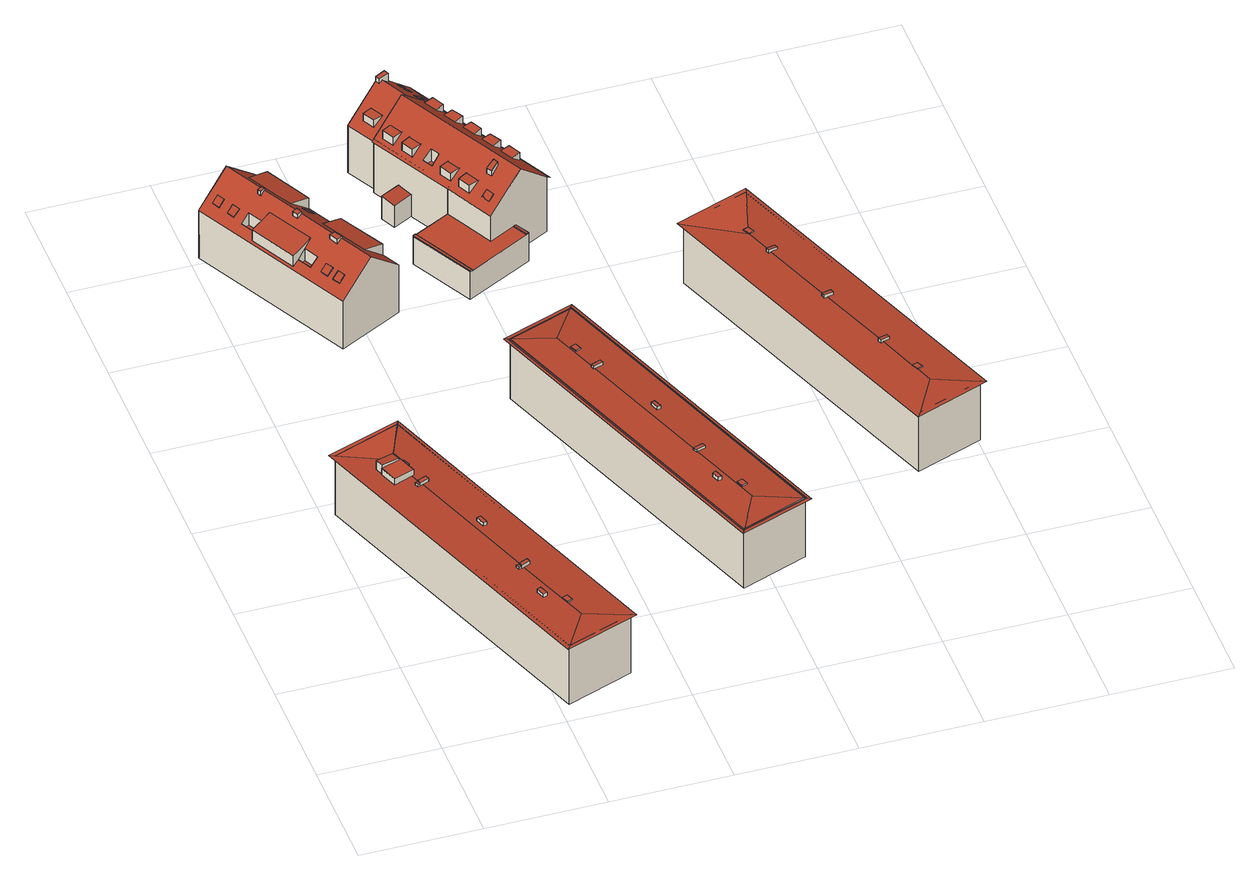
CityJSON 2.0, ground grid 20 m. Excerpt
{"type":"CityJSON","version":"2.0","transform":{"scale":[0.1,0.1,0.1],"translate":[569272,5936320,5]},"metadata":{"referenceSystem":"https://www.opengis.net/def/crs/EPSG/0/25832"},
"CityObjects":{
"building1":{"type":"Building","attributes":{"Grundfläche 2D":"685.927829","Grundhöhe NN":"7.422"},"children":["building1-1","building1-2","building1-3","building1-4","building1-5","building1-6","building1-7","building1-8","building1-9"],"geometry":[{"type":"MultiSurface","lod":"3","boundaries":[[[0,1,2,3,4,5,6]],[[7,3,2]],[[8,9,10,11,12]],[[13,14,15,16,17,18,19,20,21,22,23,24,25,26,10,9,8]],[[15,14,13,27,28]],[[27,12,26,29,30,21,20,19,18,17,16,15,28]],[[12,11,26]],[[11,10,26]],[[2,24,23,7]],[[23,22,3,7]],[[21,30,4,3,22]],[[4,30,29,6,5]],[[29,26,0,6]],[[31,32,9,33]],[[34,28,14,32,31,35]],[[36,37,11,34,35,38]],[[9,37,36,33]],[[35,31,33,36,38]],[[14,13,8,9,32]],[[8,12,37,9]],[[13,14,28,27]],[[12,27,28,34,11]],[[37,12,11]]],"semantics":{"surfaces":[{"type":"RoofSurface"},{"type":"WallSurface"},{"type":"GroundSurface"}],"values":[0,0,0,0,0,0,0,0,1,1,1,1,1,1,1,1,1,2,0,0,0,0,0]}}]},
"building1-1":{"type":"BuildingInstallation","parents":["building1"],"geometry":[{"type":"MultiSurface","lod":"3","boundaries":[[[39,40,41,42,43]],[[44,45,41,40]],[[45,20,46,47,43,42,41]],[[47,48,39,43]],[[49,19,44,40,39,48]]],"semantics":{"surfaces":[{"type":"RoofSurface"},{"type":"WallSurface"}],"values":[0,1,1,1,1]}}]},
"building1-2":{"type":"BuildingInstallation","parents":["building1"],"geometry":[{"type":"MultiSurface","lod":"3","boundaries":[[[50,51,52,53]],[[2,1,51,50]],[[1,0,52,51]],[[54,53,52,0,26]],[[24,2,50,53,54]]],"semantics":{"surfaces":[{"type":"RoofSurface"},{"type":"WallSurface"}],"values":[0,1,1,1,1]}}]},
"building1-3":{"type":"BuildingInstallation","parents":["building1"],"geometry":[{"type":"MultiSurface","lod":"3","boundaries":[[[55,48,47,56]],[[46,57,56,47]],[[57,58,55,56]],[[58,49,48,55]]],"semantics":{"surfaces":[{"type":"RoofSurface"},{"type":"WallSurface"}],"values":[0,1,1,1]}}]},
"building1-4":{"type":"BuildingInstallation","parents":["building1"],"geometry":[{"type":"MultiSurface","lod":"3","boundaries":[[[59,60,61,62]],[[63,64,60,59]],[[18,65,66,61,60,64]],[[66,67,62,61]],[[67,68,17,63,59,62]]],"semantics":{"surfaces":[{"type":"RoofSurface"},{"type":"WallSurface"}],"values":[0,1,1,1,1]}}]},
"building1-5":{"type":"BuildingInstallation","parents":["building1"],"geometry":[{"type":"MultiSurface","lod":"3","boundaries":[[[69,70,71,72]],[[73,74,72,71]],[[69,72,74,75]],[[70,69,75,76]],[[76,73,71,70]]],"semantics":{"surfaces":[{"type":"RoofSurface"},{"type":"WallSurface"}],"values":[0,1,1,1,1]}}]},
"building1-6":{"type":"BuildingInstallation","parents":["building1"],"geometry":[{"type":"MultiSurface","lod":"3","boundaries":[[[77,78,79,80]],[[80,79,81,82]],[[77,80,82,83]],[[83,84,78,77]],[[84,81,79,78]]],"semantics":{"surfaces":[{"type":"RoofSurface"},{"type":"WallSurface"}],"values":[0,1,1,1,1]}}]},
"building1-7":{"type":"BuildingInstallation","parents":["building1"],"geometry":[{"type":"MultiSurface","lod":"3","boundaries":[[[85,86,87,88]],[[89,16,88,87]],[[85,88,16,90]],[[86,85,90,91]],[[91,89,87,86]]],"semantics":{"surfaces":[{"type":"RoofSurface"},{"type":"WallSurface"}],"values":[0,1,1,1,1]}}]},
"building1-8":{"type":"BuildingInstallation","parents":["building1"],"geometry":[{"type":"MultiSurface","lod":"3","boundaries":[[[92,93,94,95]],[[93,92,96,97]],[[97,98,94,93]],[[95,94,98,99]],[[92,95,99,96]]],"semantics":{"surfaces":[{"type":"RoofSurface"},{"type":"WallSurface"}],"values":[0,1,1,1,1]}}]},
"building1-9":{"type":"BuildingInstallation","parents":["building1"],"geometry":[{"type":"MultiSurface","lod":"3","boundaries":[[[100,101,67,66]],[[65,102,100,66]],[[102,103,101,100]],[[103,68,67,101]]],"semantics":{"surfaces":[{"type":"RoofSurface"},{"type":"WallSurface"}],"values":[0,1,1,1]}}]},
"building2":{"type":"Building","attributes":{"Grundfläche 2D":"368.681452","Grundhöhe NN":"7.715"},"children":["building2-1","building2-2","building2-3","building2-4","building2-5","building2-6","building2-7","building2-8","building2-9","building2-10"],"geometry":[{"type":"MultiSurface","lod":"3","boundaries":[[[104,105,106,107]],[[108,109,110,111,112]],[[113,114,115,116,117,118,119,120]],[[121,122,123,124,125,126,127,128,129,130],[106,131,132,107],[112,111,110,133,134]],[[128,127,126,125,124,123,122,121,135,136],[137,115,114,138,139,140,141,142,143,144,145,146]],[[106,105,131]],[[104,107,132]],[[105,104,132,131]],[[110,109,133]],[[108,112,134]],[[109,108,134,133]],[[119,118,143,142]],[[142,141,138,114,113,120,119]],[[144,143,118,117,116,115,137]],[[135,121,130,147,148]],[[136,135,148,149]],[[129,128,136,149,150]],[[130,129,150,147]],[[149,148,147,150]]],"semantics":{"surfaces":[{"type":"RoofSurface"},{"type":"WallSurface"},{"type":"GroundSurface"}],"values":[0,0,0,0,0,1,1,1,1,1,1,1,1,1,1,1,1,1,2]}}]},
"building2-1":{"type":"BuildingInstallation","parents":["building2"],"geometry":[{"type":"MultiSurface","lod":"3","boundaries":[[[151,152,153,154]],[[154,153,155,156]],[[151,154,156,157]],[[157,158,152,151]],[[158,155,153,152]]],"semantics":{"surfaces":[{"type":"RoofSurface"},{"type":"WallSurface"}],"values":[0,1,1,1,1]}}]},
"building2-2":{"type":"BuildingInstallation","parents":["building2"],"geometry":[{"type":"MultiSurface","lod":"3","boundaries":[[[159,160,161,162]],[[162,161,163,164]],[[159,162,164,165]],[[165,166,160,159]],[[166,163,161,160]]],"semantics":{"surfaces":[{"type":"RoofSurface"},{"type":"WallSurface"}],"values":[0,1,1,1,1]}}]},
"building2-3":{"type":"BuildingInstallation","parents":["building2"],"geometry":[{"type":"MultiSurface","lod":"3","boundaries":[[[167,168,169,170]],[[171,172,170,169]],[[167,170,172,173]],[[168,167,173,174]],[[174,171,169,168]]],"semantics":{"surfaces":[{"type":"RoofSurface"},{"type":"WallSurface"}],"values":[0,1,1,1,1]}}]},
"building2-4":{"type":"BuildingInstallation","parents":["building2"],"geometry":[{"type":"MultiSurface","lod":"3","boundaries":[[[175,176,177,178,179]],[[180,126,181,177,176,175]],[[178,177,181,182]],[[178,182,127,183,179]],[[175,179,183,180]]],"semantics":{"surfaces":[{"type":"RoofSurface"},{"type":"WallSurface"}],"values":[0,1,1,1,1]}}]},
"building2-5":{"type":"BuildingInstallation","parents":["building2"],"geometry":[{"type":"MultiSurface","lod":"3","boundaries":[[[184,185,186,187]],[[187,186,188,189]],[[184,187,189,190]],[[185,184,190,191]],[[186,185,191,188]]],"semantics":{"surfaces":[{"type":"RoofSurface"},{"type":"WallSurface"}],"values":[0,1,1,1,1]}}]},
"building2-6":{"type":"BuildingInstallation","parents":["building2"],"geometry":[{"type":"MultiSurface","lod":"3","boundaries":[[[192,193,194,195]],[[193,192,145,144]],[[137,194,193,144]],[[195,194,137,146]],[[146,145,192,195]]],"semantics":{"surfaces":[{"type":"RoofSurface"},{"type":"WallSurface"}],"values":[0,1,1,1,1]}}]},
"building2-7":{"type":"BuildingInstallation","parents":["building2"],"geometry":[{"type":"MultiSurface","lod":"3","boundaries":[[[196,197,198,199]],[[197,196,141,140]],[[140,139,198,197]],[[199,198,139,138]],[[141,196,199,138]]],"semantics":{"surfaces":[{"type":"RoofSurface"},{"type":"WallSurface"}],"values":[0,1,1,1,1]}}]},
"building2-8":{"type":"BuildingInstallation","parents":["building2"],"geometry":[{"type":"MultiSurface","lod":"3","boundaries":[[[200,201,202,203,204]],[[205,122,206,202,201,200]],[[203,202,206,207]],[[203,207,123,208,204]],[[200,204,208,205]]],"semantics":{"surfaces":[{"type":"RoofSurface"},{"type":"WallSurface"}],"values":[0,1,1,1,1]}}]},
"building2-9":{"type":"BuildingInstallation","parents":["building2"],"geometry":[{"type":"MultiSurface","lod":"3","boundaries":[[[209,210,211,212,213]],[[214,124,215,211,210,209]],[[212,211,215,216]],[[212,216,125,217,213]],[[209,213,217,214]]],"semantics":{"surfaces":[{"type":"RoofSurface"},{"type":"WallSurface"}],"values":[0,1,1,1,1]}}]},
"building2-10":{"type":"BuildingInstallation","parents":["building2"],"geometry":[{"type":"MultiSurface","lod":"3","boundaries":[[[218,219,220,221]],[[221,220,222,223]],[[218,221,223,224]],[[219,218,224,225]],[[220,219,225,222]]],"semantics":{"surfaces":[{"type":"RoofSurface"},{"type":"WallSurface"}],"values":[0,1,1,1,1]}}]},
"building3":{"type":"Building","attributes":{"Grundfläche 2D":"674.059084","Grundhöhe NN":"7.449"},"children":["building3-1","building3-2","building3-3","building3-4","building3-5","building3-6"],"geometry":[{"type":"Solid","lod":"3","boundaries":[[[[226,227,228,229,230,231,232,233,234,235]],[[233,236,237,235,234]],[[227,226,238,239,228]],[[237,236,233,232,231,230,229,228,239,238]],[[240,241,242,243]],[[244,245,234,236,240,243,246]],[[247,245,244,248]],[[241,239,227,247,248,249,250,242]],[[249,248,244,246,243,242,250]],[[226,235,234,245,247,227]],[[226,227,239,238]],[[237,238,239,241,240,236]],[[237,236,234,235]]]],"semantics":{"surfaces":[{"type":"RoofSurface"},{"type":"WallSurface"},{"type":"GroundSurface"}],"values":[[0,0,0,0,1,1,1,1,2,0,0,0,0]]}}]},
"building3-1":{"type":"BuildingInstallation","parents":["building3"],"geometry":[{"type":"MultiSurface","lod":"3","boundaries":[[[251,252,253,254]],[[254,253,255,256]],[[256,257,251,254]],[[257,258,252,251]],[[253,252,258,255]]],"semantics":{"surfaces":[{"type":"RoofSurface"},{"type":"WallSurface"}],"values":[0,1,1,1,1]}}]},
"building3-2":{"type":"BuildingInstallation","parents":["building3"],"geometry":[{"type":"MultiSurface","lod":"3","boundaries":[[[259,260,261,262,263,264]],[[265,266,260,259]],[[267,262,261,260,266,232]],[[263,262,267,268]],[[268,231,265,259,264,263]]],"semantics":{"surfaces":[{"type":"RoofSurface"},{"type":"WallSurface"}],"values":[0,1,1,1,1]}}]},
"building3-3":{"type":"BuildingInstallation","parents":["building3"],"geometry":[{"type":"MultiSurface","lod":"3","boundaries":[[[269,270,271,272]],[[272,271,273,274]],[[269,272,274,275]],[[275,276,270,269]],[[276,273,271,270]]],"semantics":{"surfaces":[{"type":"RoofSurface"},{"type":"WallSurface"}],"values":[0,1,1,1,1]}}]},
"building3-4":{"type":"BuildingInstallation","parents":["building3"],"geometry":[{"type":"MultiSurface","lod":"3","boundaries":[[[277,278,279,280]],[[281,282,280,279]],[[277,280,282,283]],[[278,277,283,284]],[[284,281,279,278]]],"semantics":{"surfaces":[{"type":"RoofSurface"},{"type":"WallSurface"}],"values":[0,1,1,1,1]}}]},
"building3-5":{"type":"BuildingInstallation","parents":["building3"],"geometry":[{"type":"MultiSurface","lod":"3","boundaries":[[[285,286,287,288]],[[288,287,289,290]],[[285,288,290,291]],[[286,285,291,292]],[[287,286,292,289]]],"semantics":{"surfaces":[{"type":"RoofSurface"},{"type":"WallSurface"}],"values":[0,1,1,1,1]}}]},
"building3-6":{"type":"BuildingInstallation","parents":["building3"],"geometry":[{"type":"MultiSurface","lod":"3","boundaries":[[[293,294,295,296,297]],[[298,299,295,294]],[[295,299,230,300,296]],[[297,296,300,301]],[[301,229,298,294,293,297]]],"semantics":{"surfaces":[{"type":"RoofSurface"},{"type":"WallSurface"}],"values":[0,1,1,1,1]}}]},
"building4":{"type":"Building","attributes":{"Grundfläche 2D":"499.584478","Grundhöhe NN":"5.622"},"children":["building4-1","building4-2","building4-3","building4-4","building4-5","building4-6","building4-7","building4-8","building4-9","building4-10","building4-11","building4-12","building4-13","building4-14","building4-15","building4-16","building4-17","building4-18","building4-19"],"geometry":[{"type":"MultiSurface","lod":"3","boundaries":[[[302,303,304,305,306,307,308,309]],[[310,311,312,313,302,309],[314,315,316,317]],[[318,319,320,321,322,323,324,325,326,327]],[[328,329,330,331,332,333]],[[334,335,307,336,337,333,332,331,338,339]],[[307,306,305,340,336]],[[341,342,343,344,345]],[[324,323,346,347,303,302,313,325]],[[348,303,347,349]],[[306,348,349,350]],[[339,338,331,330,351,352,310,309,308,334]],[[308,307,334]],[[307,335,334]],[[344,343,353,354,355,310,352,356]],[[312,355,354,357]],[[325,313,312,357,326]],[[318,327,326,357,358]],[[319,318,358,359]],[[360,322,321,320,319,359,361]],[[360,346,323,322]],[[306,350,362,305]],[[340,305,362,363]],[[336,340,363,364]],[[329,328,333,337,336,364,365]],[[365,351,330,329]],[[356,366,367,341,345,344]],[[342,341,367,368]],[[368,353,343,342]],[[361,359,358,357,354,353,368,367,366,356,352,351,365,364,363,362,350,349,347,346,360]],[[305,304,303,348,306]],[[310,355,312,311]]],"semantics":{"surfaces":[{"type":"RoofSurface"},{"type":"WallSurface"},{"type":"GroundSurface"}],"values":[0,0,0,0,0,0,0,1,1,1,1,1,1,1,1,1,1,1,1,1,1,1,1,1,1,1,1,1,2,0,0]}}]},
"building4-1":{"type":"BuildingInstallation","parents":["building4"],"geometry":[{"type":"MultiSurface","lod":"3","boundaries":[[[369,370,371,372]],[[373,371,370]],[[374,369,372]],[[370,369,374,373]]],"semantics":{"surfaces":[{"type":"RoofSurface"},{"type":"WallSurface"}],"values":[0,1,1,1]}}]},
"building4-2":{"type":"BuildingInstallation","parents":["building4"],"geometry":[{"type":"MultiSurface","lod":"3","boundaries":[[[375,376,377,378]],[[377,376,379]],[[380,375,378]],[[376,375,380,379]]],"semantics":{"surfaces":[{"type":"RoofSurface"},{"type":"WallSurface"}],"values":[0,1,1,1]}}]},
"building4-3":{"type":"BuildingInstallation","parents":["building4"],"geometry":[{"type":"MultiSurface","lod":"3","boundaries":[[[381,382,383,384]],[[382,381,385,386]],[[383,382,386,387]],[[387,388,384,383]],[[388,385,381,384]]],"semantics":{"surfaces":[{"type":"RoofSurface"},{"type":"WallSurface"}],"values":[0,1,1,1,1]}}]},
"building4-4":{"type":"BuildingInstallation","parents":["building4"],"geometry":[{"type":"MultiSurface","lod":"3","boundaries":[[[389,390,391,392]],[[393,391,390]],[[394,389,392]],[[390,389,394,393]]],"semantics":{"surfaces":[{"type":"RoofSurface"},{"type":"WallSurface"}],"values":[0,1,1,1]}}]},
"building4-5":{"type":"BuildingInstallation","parents":["building4"],"geometry":[{"type":"MultiSurface","lod":"3","boundaries":[[[395,396,397,398]],[[398,397,399,400]],[[395,398,400,401]],[[396,395,401,402]],[[397,396,402,399]]],"semantics":{"surfaces":[{"type":"RoofSurface"},{"type":"WallSurface"}],"values":[0,1,1,1,1]}}]},
"building4-6":{"type":"BuildingInstallation","parents":["building4"],"geometry":[{"type":"MultiSurface","lod":"3","boundaries":[[[403,404,405,406]],[[407,405,404]],[[408,403,406]],[[404,403,408,407]]],"semantics":{"surfaces":[{"type":"RoofSurface"},{"type":"WallSurface"}],"values":[0,1,1,1]}}]},
"building4-7":{"type":"BuildingInstallation","parents":["building4"],"geometry":[{"type":"MultiSurface","lod":"3","boundaries":[[[409,410,411,412]],[[413,411,410]],[[414,409,412]],[[410,409,414,413]]],"semantics":{"surfaces":[{"type":"RoofSurface"},{"type":"WallSurface"}],"values":[0,1,1,1]}}]},
"building4-8":{"type":"BuildingInstallation","parents":["building4"],"geometry":[{"type":"MultiSurface","lod":"3","boundaries":[[[415,416,417,418]],[[315,314,416,415]],[[417,416,314,317]],[[317,316,418,417]],[[415,418,316,315]]],"semantics":{"surfaces":[{"type":"RoofSurface"},{"type":"WallSurface"}],"values":[0,1,1,1,1]}}]},
"building4-9":{"type":"BuildingInstallation","parents":["building4"],"geometry":[{"type":"MultiSurface","lod":"3","boundaries":[[[419,420,421,422]],[[423,421,420]],[[424,419,422]],[[420,419,424,423]]],"semantics":{"surfaces":[{"type":"RoofSurface"},{"type":"WallSurface"}],"values":[0,1,1,1]}}]},
"building4-10":{"type":"BuildingInstallation","parents":["building4"],"geometry":[{"type":"MultiSurface","lod":"3","boundaries":[[[425,426,427,428]],[[429,427,426]],[[425,428,430]],[[426,425,430,429]]],"semantics":{"surfaces":[{"type":"RoofSurface"},{"type":"WallSurface"}],"values":[0,1,1,1]}}]},
"building4-11":{"type":"BuildingInstallation","parents":["building4"],"geometry":[{"type":"MultiSurface","lod":"3","boundaries":[[[431,432,433,434]],[[435,433,432]],[[436,431,434]],[[432,431,436,435]]],"semantics":{"surfaces":[{"type":"RoofSurface"},{"type":"WallSurface"}],"values":[0,1,1,1]}}]},
"building4-12":{"type":"BuildingInstallation","parents":["building4"],"geometry":[{"type":"MultiSurface","lod":"3","boundaries":[[[437,438,439,440]],[[441,439,438]],[[442,437,440]],[[438,437,442,441]]],"semantics":{"surfaces":[{"type":"RoofSurface"},{"type":"WallSurface"}],"values":[0,1,1,1]}}]},
"building4-13":{"type":"BuildingInstallation","parents":["building4"],"geometry":[{"type":"MultiSurface","lod":"3","boundaries":[[[443,444,445,446]],[[446,445,318,319]],[[443,446,319,320]],[[444,443,320,327]],[[445,444,327,318]]],"semantics":{"surfaces":[{"type":"RoofSurface"},{"type":"WallSurface"}],"values":[0,1,1,1,1]}}]},
"building4-14":{"type":"BuildingInstallation","parents":["building4"],"geometry":[{"type":"MultiSurface","lod":"3","boundaries":[[[447,448,449,450]],[[449,448,323,324]],[[450,449,324,321]],[[447,450,321,322]],[[448,447,322,323]]],"semantics":{"surfaces":[{"type":"RoofSurface"},{"type":"WallSurface"}],"values":[0,1,1,1,1]}}]},
"building4-15":{"type":"BuildingInstallation","parents":["building4"],"geometry":[{"type":"MultiSurface","lod":"3","boundaries":[[[451,452,453,454]],[[452,451,455,456]],[[454,453,457,458]],[[451,454,458,455]],[[453,452,456,457]]],"semantics":{"surfaces":[{"type":"RoofSurface"},{"type":"WallSurface"}],"values":[0,1,1,1,1]}}]},
"building4-16":{"type":"BuildingInstallation","parents":["building4"],"geometry":[{"type":"MultiSurface","lod":"3","boundaries":[[[459,460,461,462]],[[462,461,463,464]],[[461,460,463]],[[459,462,464,465]],[[459,465,460]]],"semantics":{"surfaces":[{"type":"RoofSurface"},{"type":"WallSurface"}],"values":[0,1,1,1,1]}}]},
"building4-17":{"type":"BuildingInstallation","parents":["building4"],"geometry":[{"type":"MultiSurface","lod":"3","boundaries":[[[466,467,468,469]],[[468,467,470]],[[471,466,469]],[[471,470,467,466]]],"semantics":{"surfaces":[{"type":"RoofSurface"},{"type":"WallSurface"}],"values":[0,1,1,1]}}]},
"building4-18":{"type":"BuildingInstallation","parents":["building4"],"geometry":[{"type":"MultiSurface","lod":"3","boundaries":[[[472,473,474,475]],[[328,473,472,337,333]],[[474,473,328,476]],[[474,476,332,477,475]],[[477,337,472,475]]],"semantics":{"surfaces":[{"type":"RoofSurface"},{"type":"WallSurface"}],"values":[0,1,1,1,1]}}]},
"building4-19":{"type":"BuildingInstallation","parents":["building4"],"geometry":[{"type":"MultiSurface","lod":"3","boundaries":[[[478,479,480,481,482,483]],[[484,485,486,483,482,481]],[[486,487,478,483]],[[487,488,489,480,479,478]],[[489,484,481,480]]],"semantics":{"surfaces":[{"type":"RoofSurface"},{"type":"WallSurface"}],"values":[0,1,1,1,1]}}]},
"building5":{"type":"Building","attributes":{"Grundfläche 2D":"679.640753","Grundhöhe NN":"7.495"},"children":["building5-1","building5-2","building5-3","building5-4","building5-5"],"geometry":[{"type":"Solid","lod":"3","boundaries":[[[[490,491,492,493,494,495]],[[496,497,498,499,500,501,502,503,504,495,494,493,505,506]],[[496,506,505,507,508]],[[503,502,501,500,499,498,497,496,508,507,492,491,490,495,504]],[[509,494,510,511,512]],[[513,508,506,509,512,514]],[[515,491,513,514,516]],[[510,515,516,511]],[[512,511,516,514]],[[494,509,506,505,493]],[[491,515,510,494,493,492]],[[506,508,507,505]],[[513,491,492,507,508]]]],"semantics":{"surfaces":[{"type":"RoofSurface"},{"type":"WallSurface"},{"type":"GroundSurface"}],"values":[[0,0,0,0,1,1,1,1,2,0,0,0,0]]}}]},
"building5-1":{"type":"BuildingInstallation","parents":["building5"],"geometry":[{"type":"MultiSurface","lod":"3","boundaries":[[[517,518,519,520]],[[521,495,518,517]],[[495,522,519,518]],[[522,490,520,519]],[[521,517,520,490]]],"semantics":{"surfaces":[{"type":"RoofSurface"},{"type":"WallSurface"}],"values":[0,1,1,1,1]}}]},
"building5-2":{"type":"BuildingInstallation","parents":["building5"],"geometry":[{"type":"MultiSurface","lod":"3","boundaries":[[[523,524,525,526]],[[523,527,501,528,524]],[[528,529,525,524]],[[529,502,530,526,525]],[[530,527,523,526]]],"semantics":{"surfaces":[{"type":"RoofSurface"},{"type":"WallSurface"}],"values":[0,1,1,1,1]}}]},
"building5-3":{"type":"BuildingInstallation","parents":["building5"],"geometry":[{"type":"MultiSurface","lod":"3","boundaries":[[[531,532,533,534]],[[531,535,503,536,532]],[[536,537,533,532]],[[538,534,533,537,504]],[[538,535,531,534]]],"semantics":{"surfaces":[{"type":"RoofSurface"},{"type":"WallSurface"}],"values":[0,1,1,1,1]}}]},
"building5-4":{"type":"BuildingInstallation","parents":["building5"],"geometry":[{"type":"MultiSurface","lod":"3","boundaries":[[[539,540,541,542]],[[498,497,542,541]],[[539,542,497,543]],[[543,544,540,539]],[[544,498,541,540]]],"semantics":{"surfaces":[{"type":"RoofSurface"},{"type":"WallSurface"}],"values":[0,1,1,1,1]}}]},
"building5-5":{"type":"BuildingInstallation","parents":["building5"],"geometry":[{"type":"MultiSurface","lod":"3","boundaries":[[[545,546,547,548]],[[549,499,550,546,545]],[[550,551,547,546]],[[547,551,500,552,548]],[[552,549,545,548]]],"semantics":{"surfaces":[{"type":"RoofSurface"},{"type":"WallSurface"}],"values":[0,1,1,1,1]}}]}
},
"vertices":[
[92,513,154],[97,499,154],[67,489,154],[77,458,154],[111,470,154],[103,493,154],[95,514,154],[66,488,154],[5,558,140],[14,554,140],[91,515,143],[127,595,140],[130,603,140],[205,9,140],[210,17,140],[249,80,143],[233,123,143],[201,211,143],[199,218,143],[117,445,143],[114,451,143],[108,469,143],[77,458,142],[66,488,142],[67,489,142],[97,499,143],[92,513,143],[329,54,140],[320,57,140],[95,514,143],[111,470,143],[209,17,24],[209,17,140],[14,554,24],[321,58,140],[321,58,24],[126,595,24],[126,595,140],[127,595,24],
[113,443,149],[128,449,149],[126,456,149],[114,451,149],[111,450,149],[128,449,143],[126,456,143],[111,450,143],[111,450,147],[113,443,147],[113,443,143],
[67,489,160],[97,499,157],[92,513,157],[62,502,160],[62,502,142],
[109,442,147],[106,448,147],[106,448,143],[109,442,143],
[212,215,149],[210,222,149],[195,216,149],[197,209,149],[212,215,143],[210,222,143],[195,216,143],[195,216,147],[197,209,147],[197,209,143],
[180,325,149],[175,340,149],[168,338,149],[173,323,149],[168,338,143],[173,323,143],[180,325,142],[175,340,142],
[207,135,149],[214,137,149],[208,152,149],[202,149,149],[208,152,142],[202,149,142],[207,135,142],[214,137,142],
[238,111,145],[246,115,145],[242,126,145],[233,123,145],[242,126,143],[238,111,143],[246,115,143],
[108,508,144],[100,505,144],[104,493,144],[113,496,144],[108,508,142],[100,505,143],[104,493,143],[113,496,142],
[190,215,147],[193,208,147],[190,215,143],[193,208,143],
[238,1000,145],[197,1078,145],[162,1060,158],[203,982,158],[166,1139,145],[126,1218,145],[90,1199,158],[118,1145,158],[131,1121,158],[123,1028,152],[135,1035,157],[95,1112,157],[83,1106,152],[70,1099,148],[61,1095,144],[101,1017,144],[110,1021,148],[61,1219,172],[95,1153,172],[98,1147,172],[129,1088,172],[134,1077,172],[165,1017,172],[173,1003,172],[202,946,172],[255,973,121],[114,1246,121],[197,1078,124],[238,1000,124],[126,1218,124],[166,1139,124],[8,1191,121],[148,918,121],[83,1106,145],[123,1028,145],[135,1003,145],[122,997,132],[110,1021,132],[101,1017,124],[61,1095,124],[70,1099,132],[55,1127,132],[69,1134,145],[114,1246,27],[8,1191,27],[148,918,27],[255,973,27],
[156,1109,144],[167,1114,134],[160,1126,134],[150,1121,144],[160,1126,133],[150,1121,143],[156,1109,143],[167,1114,133],
[44,1177,144],[38,1190,144],[28,1185,135],[34,1172,135],[28,1185,134],[34,1172,134],[44,1177,143],[38,1190,143],
[161,950,144],[155,963,144],[144,957,135],[151,945,135],[144,957,134],[151,945,134],[161,950,143],[155,963,143],
[167,1018,174],[165,1017,174],[158,1014,174],[165,999,174],[175,1004,174],[167,1018,170],[158,1014,166],[165,999,166],[175,1004,170],
[150,972,144],[143,985,144],[133,980,135],[139,967,135],[133,980,134],[139,967,134],[150,972,143],[143,985,143],
[55,1127,121],[70,1099,121],[83,1106,121],[69,1134,121],
[110,1021,121],[122,997,121],[135,1003,121],[123,1028,121],
[96,1154,174],[95,1153,174],[88,1150,174],[91,1143,174],[99,1148,174],[96,1154,171],[88,1150,166],[91,1143,166],[99,1148,171],
[130,1089,174],[129,1088,174],[122,1084,174],[127,1074,174],[135,1078,174],[130,1089,171],[122,1084,166],[127,1074,166],[135,1078,171],
[59,1149,144],[52,1162,144],[42,1156,135],[48,1144,135],[42,1156,134],[48,1144,134],[59,1149,143],[52,1162,143],
[543,185,140],[548,194,141],[582,260,144],[536,386,144],[534,392,144],[451,621,144],[449,627,144],[419,708,144],[353,731,141],[343,735,140],[460,770,141],[467,780,140],[667,230,140],[656,234,141],[463,771,141],[658,234,141],[658,234,24],[463,771,24],[352,731,24],[352,731,141],[353,731,24],[547,194,141],[547,194,24],[548,194,24],[656,234,24],
[445,672,146],[441,683,146],[432,680,146],[437,668,146],[432,680,144],[437,668,144],[445,672,143],[441,683,143],
[465,626,149],[463,632,149],[449,627,149],[447,626,149],[449,620,149],[451,621,149],[465,626,143],[463,632,143],[447,626,144],[449,620,144],
[584,290,146],[580,301,146],[571,298,146],[575,286,146],[571,298,144],[575,286,144],[584,290,143],[580,301,143],
[516,501,149],[511,515,149],[505,513,149],[510,499,149],[505,513,143],[510,499,143],[516,501,143],[511,515,143],
[545,311,150],[551,313,150],[546,327,150],[540,324,150],[546,327,143],[540,324,143],[545,311,143],[551,313,143],
[536,386,148],[551,391,148],[548,397,148],[532,392,148],[535,385,148],[551,391,143],[548,397,143],[532,392,144],[535,385,144],
[485,1080,165],[536,1107,114],[542,1110,109],[430,1329,109],[429,1330,109],[427,1334,109],[382,1311,153],[370,1304,165],[316,1277,112],[313,1275,109],[386,1133,109],[428,1051,109],[377,1180,120],[368,1196,120],[383,1203,134],[391,1188,134],[320,1099,60],[375,992,60],[379,994,60],[484,1048,60],[488,1050,60],[475,1075,60],[471,1073,60],[428,1051,60],[386,1133,60],[324,1101,60],[347,1362,151],[294,1335,99],[322,1280,99],[380,1309,155],[356,1357,155],[352,1365,155],[417,1328,119],[422,1331,114],[413,1396,94],[364,1371,143],[382,1311,152],[407,1323,128],[444,1336,94],[308,1214,52],[320,1189,49],[352,1206,49],[340,1230,52],[337,1229,52],[475,1075,6],[536,1107,6],[424,1327,114],[424,1327,6],[429,1330,6],[322,1280,6],[316,1277,6],[352,1206,6],[389,1135,6],[389,1135,112],[340,1230,6],[386,1133,6],[320,1099,6],[375,992,6],[488,1050,6],[484,1048,6],[430,1329,6],[444,1336,6],[413,1396,6],[294,1335,6],[337,1229,6],[308,1214,6],[320,1189,6],
[508,1154,133],[498,1174,133],[481,1166,133],[492,1144,133],[498,1174,118],[508,1154,118],
[383,1160,133],[393,1140,133],[410,1147,133],[399,1169,133],[393,1140,117],[383,1160,117],
[441,1111,154],[446,1102,154],[458,1109,163],[454,1117,163],[441,1111,143],[446,1102,143],[458,1109,155],[454,1117,155],
[453,1262,133],[443,1281,133],[426,1274,133],[437,1252,133],[443,1281,118],[453,1262,118],
[441,1076,130],[434,1090,130],[425,1086,121],[432,1072,121],[425,1086,120],[432,1072,120],[441,1076,129],[434,1090,129],
[490,1190,133],[479,1209,133],[463,1202,133],[474,1180,133],[479,1209,118],[490,1190,118],
[346,1232,133],[356,1212,133],[373,1220,133],[362,1242,133],[356,1212,117],[346,1232,117],
[368,1196,110],[377,1180,110],[391,1188,110],[383,1203,110],
[471,1226,133],[461,1245,133],[444,1238,133],[456,1216,133],[461,1245,118],[471,1226,118],
[327,1268,133],[337,1248,133],[355,1256,133],[344,1278,133],[337,1248,117],[327,1268,117],
[434,1298,133],[424,1318,133],[407,1310,133],[419,1288,133],[424,1318,118],[434,1298,118],
[401,1124,133],[411,1104,133],[429,1111,133],[417,1134,133],[411,1104,117],[401,1124,117],
[379,994,62],[324,1101,62],[320,1099,62],[375,992,62],
[488,1050,62],[475,1075,62],[471,1073,62],[484,1048,62],
[388,1364,128],[397,1368,119],[393,1375,119],[385,1371,128],[388,1364,127],[397,1368,118],[393,1375,118],[385,1371,127],
[395,1351,128],[403,1355,119],[400,1362,119],[391,1358,128],[400,1362,118],[391,1358,127],[395,1351,127],
[315,1324,126],[325,1304,126],[341,1310,126],[330,1332,126],[325,1304,111],[315,1324,111],
[364,1371,160],[347,1362,160],[351,1355,160],[368,1363,160],[351,1355,151],[368,1363,143],
[405,1328,129],[413,1332,122],[415,1333,120],[410,1343,120],[403,1339,126],[400,1338,129],[410,1343,119],[403,1339,125],[400,1338,128],[405,1328,128],[413,1332,121],[415,1333,119],
[776,861,145],[800,944,142],[803,955,142],[678,909,142],[688,902,142],[772,846,146],[924,435,146],[914,463,146],[909,474,146],[885,541,146],[883,547,146],[838,668,146],[835,674,146],[790,796,146],[788,802,146],[881,360,142],[887,370,142],[1006,407,142],[996,410,142],[885,370,142],[687,905,142],[687,905,25],[885,370,25],[997,411,142],[997,411,25],[799,946,142],[799,946,25],
[767,858,147],[772,846,147],[781,850,147],[776,861,147],[767,858,145],[781,850,145],
[833,667,152],[849,672,150],[847,678,150],[831,673,152],[833,667,145],[849,672,145],[847,678,145],[831,673,145],
[786,794,152],[802,800,149],[800,806,149],[784,800,152],[786,794,145],[802,800,145],[800,806,145],[784,800,145],
[923,466,147],[918,477,147],[909,474,147],[914,463,147],[923,466,145],[918,477,145],
[881,539,152],[896,545,150],[894,551,150],[878,545,152],[881,539,145],[896,545,145],[894,551,145],[878,545,145]
]}
